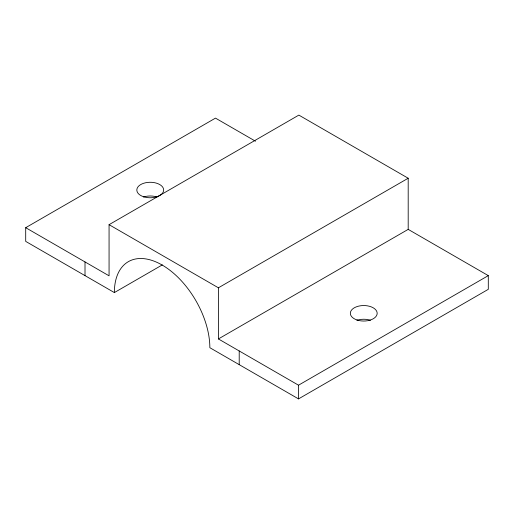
<?xml version="1.0" encoding="UTF-8"?>
<svg xmlns="http://www.w3.org/2000/svg" width="514" height="514" viewBox="0 0 514 514"><rect width="100%" height="100%" fill="white"/><g stroke="black" fill="none" stroke-linecap="round" stroke-linejoin="round"><path stroke-width="0.77" d="M162.334 264.883L114.365 292.575L25.7 241.387L25.7 227.689L215.482 118.117L255.484 141.209M25.7 227.689L109.064 275.819L109.064 224.676L298.852 115.104L408.193 178.236L408.193 229.372L218.405 338.944L218.405 287.801L408.193 178.236M218.405 338.944L298.518 385.198L488.3 275.626L488.3 289.324L298.518 398.896L209.853 347.702A67.52 38.98 60 0 0 162.109 265.012A67.52 38.98 60 0 0 114.365 292.575M408.193 229.372L488.3 275.626M109.064 224.676L218.405 287.801M298.518 385.198L298.518 398.896M239.209 350.959L239.209 364.651M85.009 261.928L85.009 275.626M143.535 197.01A13.422 7.749 0 0 1 156.956 197.01M357.044 320.28A13.422 7.749 0 0 1 370.465 320.28M357.044 320.004A13.422 7.749 0 0 0 377.173 313.289A13.422 7.749 0 0 0 357.044 306.582A13.422 7.749 0 0 0 357.044 320.004M143.535 196.733A13.422 7.749 0 0 0 163.664 190.026A13.422 7.749 0 0 0 143.535 183.312A13.422 7.749 0 0 0 143.535 196.733"/></g></svg>
